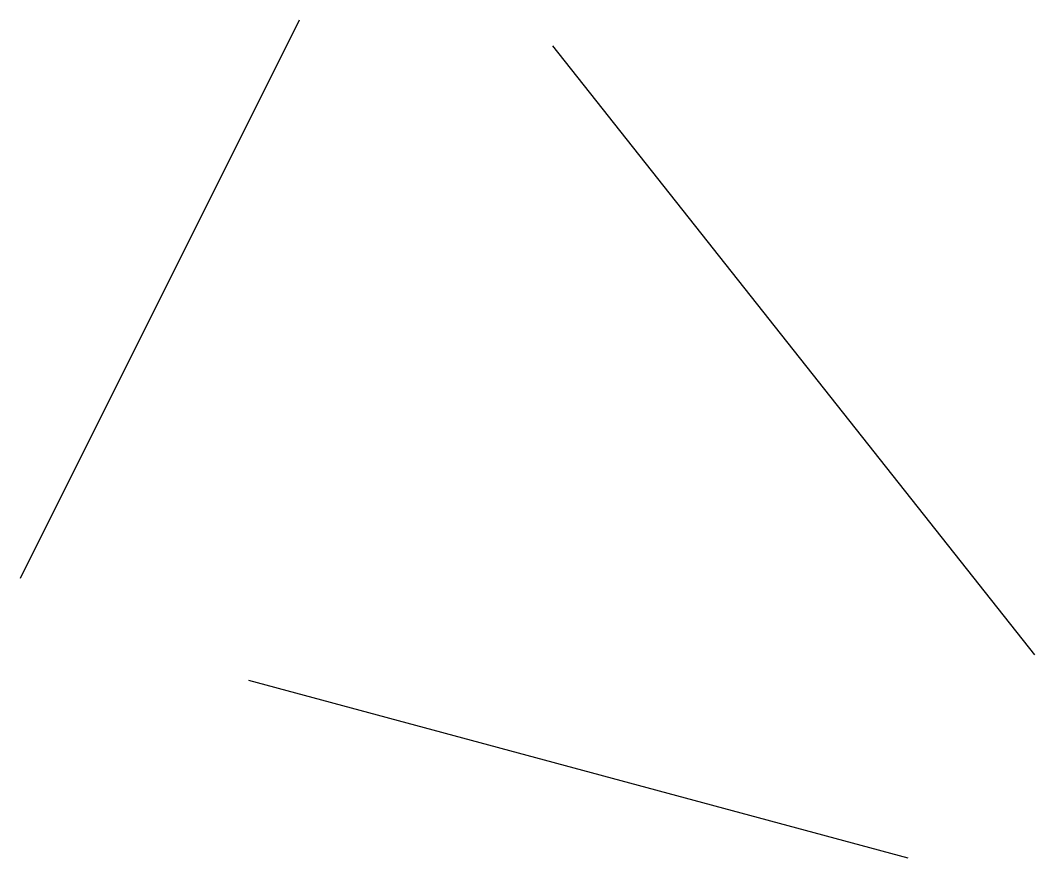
# Model space of a CAD drawing. Header units: millimetres. Extents: x -21 to 19, y -16 to 17.
import ezdxf

# ---------------------------------------------------------------- set-up
doc = ezdxf.new("R2010")
doc.units = ezdxf.units.MM
doc.header["$MEASUREMENT"] = 0
doc.layers.get('0').update_dxf_attribs({"lineweight": 25, "true_color": 0xffffff})

msp = doc.modelspace()

# ---------------------------------------------------------------- linework, layer by layer
for p, q in [((-10, 17), (-21, -5)), ((19, -8), (0, 16)), ((-12, -9), (14, -16))]:
    msp.add_line(p, q)

doc.saveas('drawing.dxf')
